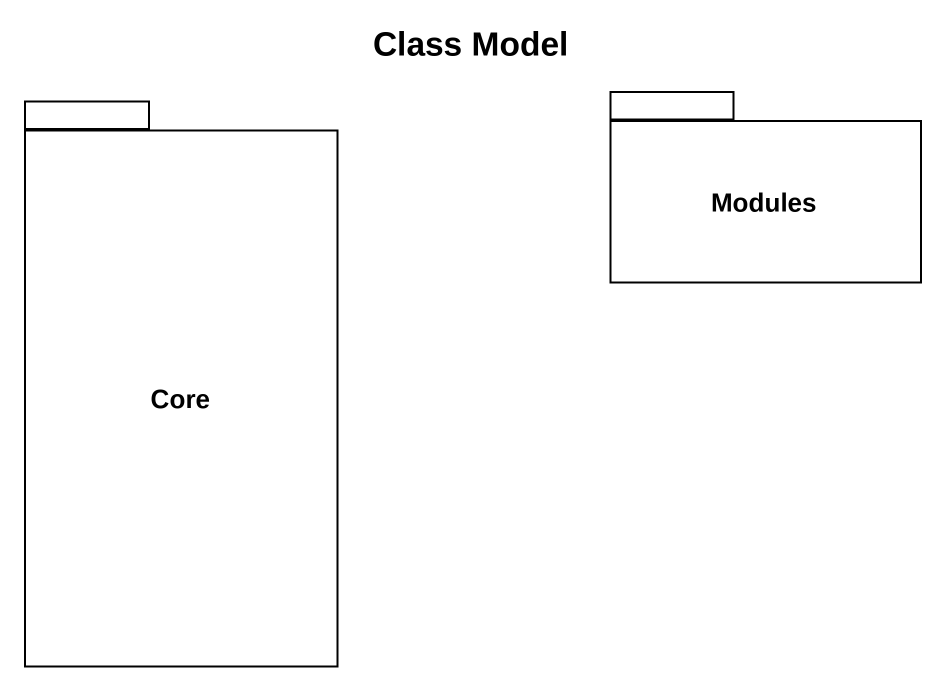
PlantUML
@startuml
title Class Model
package Core {
}
package Modules {
}
@enduml
